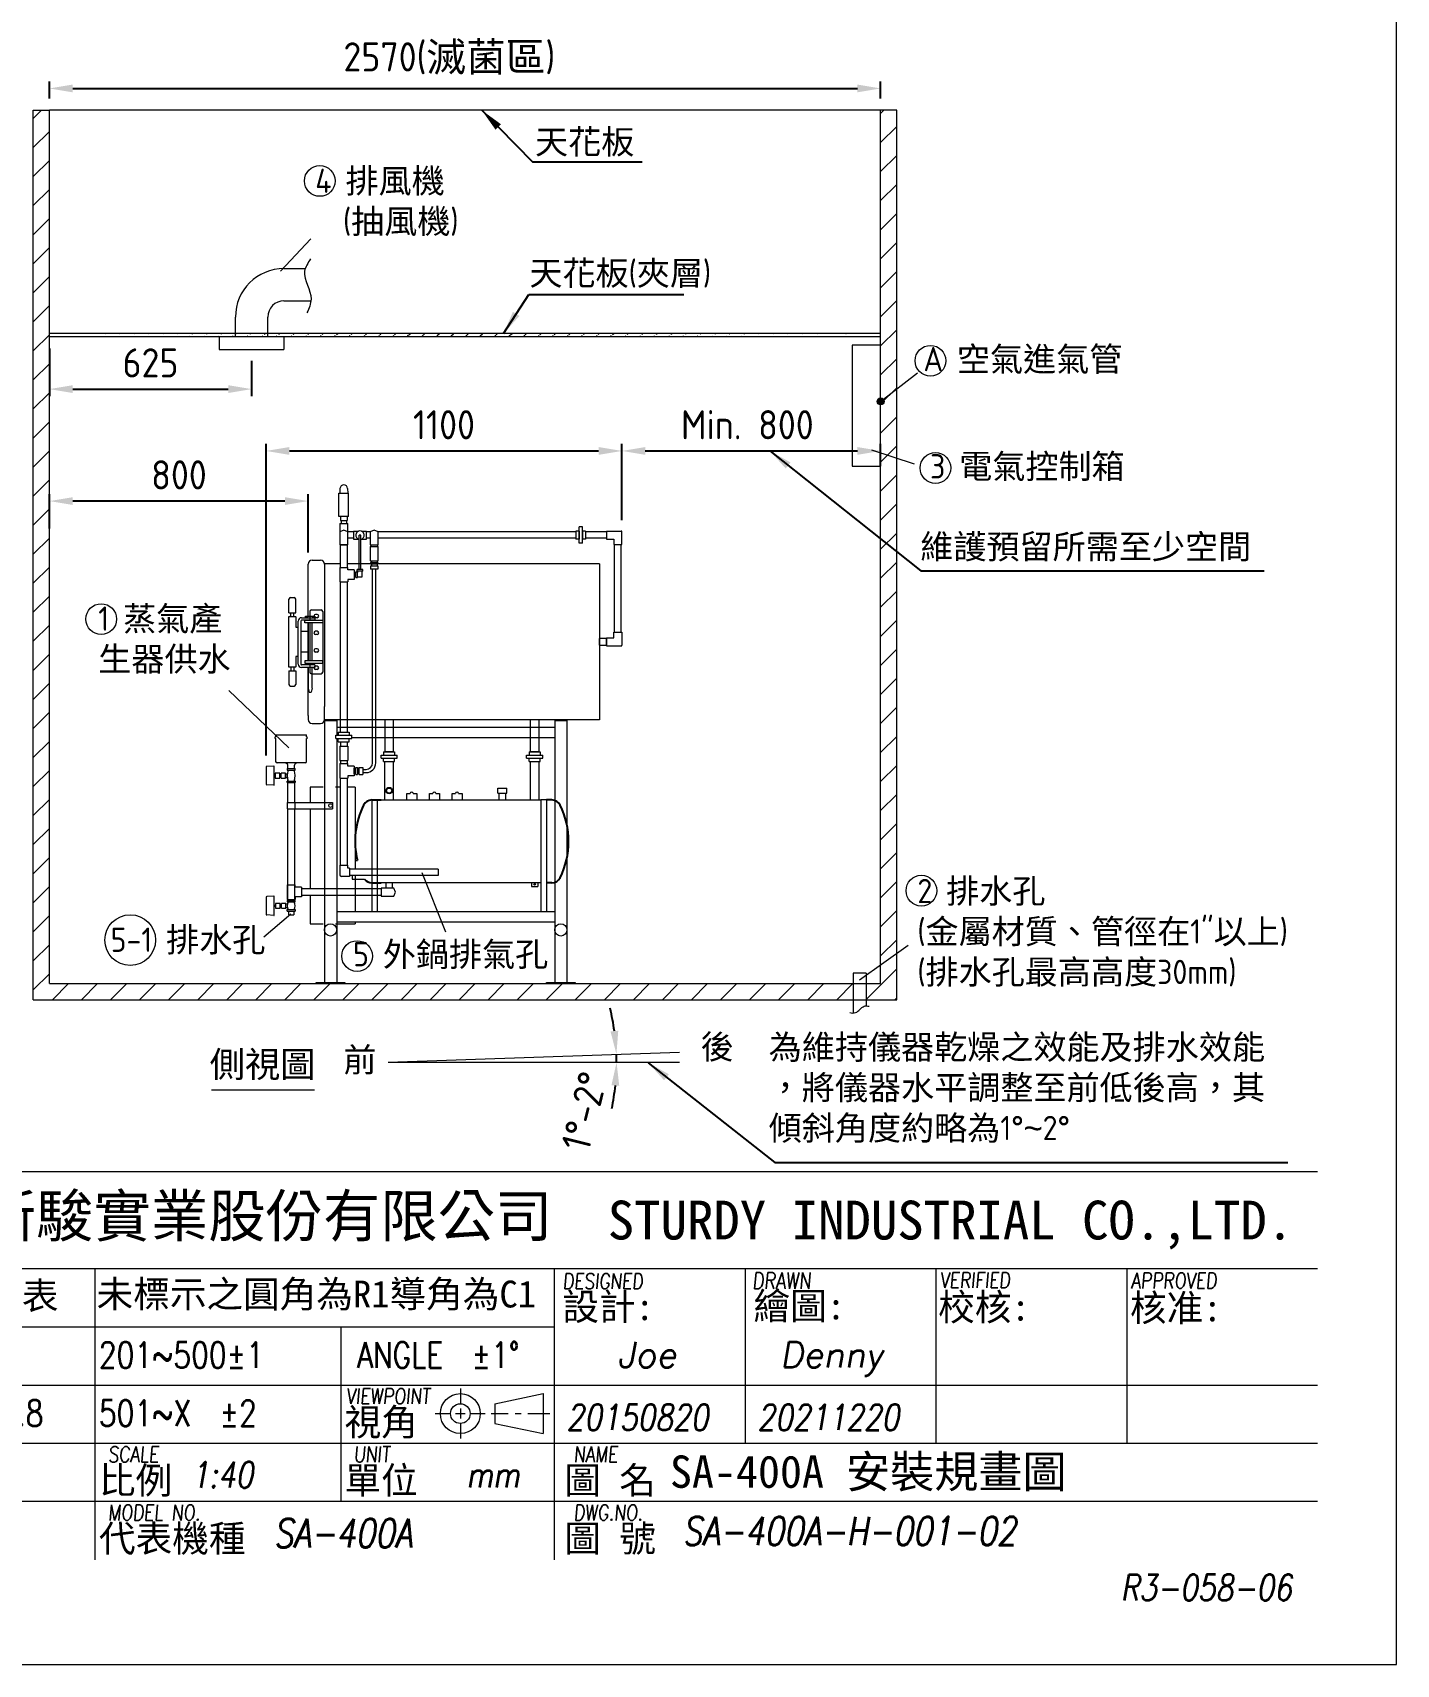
# Model space of a CAD drawing. Header units: millimetres. Extents: x 0 to 42741, y 0 to 19455.
# Drawn here: x 7504 to 11720, y 0 to 5045 of the extents above; entities that cross this region are included whole.
import ezdxf

# ---------------------------------------------------------------- set-up
doc = ezdxf.new("R2010")
doc.units = ezdxf.units.MM
doc.linetypes.add('HIDDEN', pattern=[9.525, 6.35, -3.175])
doc.layers.get('0').update_dxf_attribs({"lineweight": 15})
for name, color, linetype, lineweight in [('D', 3, 'Continuous', 13), ('F', 7, 'Continuous', 15), ('H', 2, 'HIDDEN', 15), ('S', 4, 'Continuous', 15), ('T', 4, 'Continuous', 15)]:
    doc.layers.add(name, color=color, linetype=linetype, lineweight=lineweight)
doc.styles.get("Standard").update_dxf_attribs({"font": 'KAIU.TTF'})
doc.styles.add('STU25', font='isocp2.shx')
doc.styles.add('Text', font='romans.shx', dxfattribs={"width": 0.8, "oblique": 10})
doc.dimstyles.new('STU25', dxfattribs={"dimscale": 36, "dimtxt": 2.5, "dimasz": 2, "dimexe": 0.6, "dimexo": 1, "dimgap": 1, "dimtad": 1, "dimdsep": 46, "dimtxsty": 'STU25', "dimcen": 2, "dimazin": 2, "dimtfac": 1, "dimtmove": 0, "dimatfit": 3, "dimfxl": 0, "dimtolj": 1, "dimtzin": 0, "dimarcsym": 0})
doc.dimstyles.new('STU25$7', dxfattribs={"dimscale": 36, "dimtxt": 2.5, "dimasz": 2, "dimexe": 1.25, "dimexo": 0.625, "dimgap": 1, "dimtad": 1, "dimdec": 4, "dimdsep": 46, "dimtxsty": 'STU25', "dimcen": 2.5, "dimazin": 2, "dimtfac": 1, "dimtdec": 4, "dimtmove": 0, "dimatfit": 3, "dimfxl": 0, "dimtolj": 1, "dimtzin": 0, "dimarcsym": 0})

# ---------------------------------------------------------------- blocks, each defined once
blk = doc.blocks.new('新駿LOGO')
at = {"attachment_point": 1, "style": 'STU25'}
for s, insert, char_height in [('{\\f標楷體|b0|i0|c136|p65;新駿實業股份有限公司}', (-504.12, -439.33), 3.25), ('{\\f標楷體|b0|i0|c136|p65;STURDY\\H0.9667x; \\H1.034x;INDUSTRIAL CO.,LTD.}', (-455.51, -439.78), 3)]:
    blk.add_mtext(s, dxfattribs=dict(at, insert=insert, char_height=char_height))
blk = doc.blocks.new('*D11')
at = {"layer": 'D', "color": 0, "lineweight": -2}
for p, q in [((9325.7, 3646.1), (9325.7, 3773)), ((9397.7, 3751.4), (10053.7, 3751.4)), ((10125.7, 3704.1), (10125.7, 3773))]:
    blk.add_line(p, q, dxfattribs=at)
at = {"layer": 'D', "color": 0}
for points in [[(9397.7, 3763.4), (9397.7, 3739.4), (9325.7, 3751.4)], [(10053.7, 3763.4), (10053.7, 3739.4), (10125.7, 3751.4)]]:
    blk.add_solid(points, dxfattribs=at)
at = {"layer": 'Defpoints', "color": 0}
for p in [(10125.7, 3751.4), (10125.7, 3668.1), (9325.7, 3610.1)]:
    blk.add_point(p, dxfattribs=at)
at = {"layer": 'D', "color": 0, "insert": (9713.6, 3832.4), "char_height": 90, "attachment_point": 5, "style": 'STU25'}
blk.add_mtext('\\A1;{\\Fisocp2.shx;Min. 800}', dxfattribs=at)
blk = doc.blocks.new('*D12')
at = {"layer": 'D', "color": 0, "linetype": 'Continuous', "lineweight": -2}
for start, end in [(7.8438, 13.6876), (0, 2), (348.3124, 354.1562)]:
    blk.add_arc((8603, 1861.5), 706.2, start, end, dxfattribs=at)
at = {"layer": 'D', "color": 0, "linetype": 'Continuous'}
for points in [[(9314.5, 1958.9), (9290.6, 1956.8), (9308.8, 1886.1)], [(9293.5, 1790.2), (9317.5, 1788.9), (9309.2, 1861.5)]]:
    blk.add_solid(points, dxfattribs=at)
at = {"layer": 'Defpoints', "color": 0, "linetype": 'Continuous'}
for p in [(9309, 1877.9), (9503.4, 1892.9), (8603, 1861.5), (8603, 1861.5), (9504, 1861.5)]:
    blk.add_point(p, dxfattribs=at)
at = {"layer": 'D', "color": 0, "linetype": 'Continuous', "insert": (9209.7, 1710.5), "char_height": 90, "attachment_point": 5, "rotation": 76.0283, "style": 'STU25'}
blk.add_mtext('\\A1;1%%D-2%%D', dxfattribs=at)
blk = doc.blocks.new('*D13')
at = {"layer": 'D', "color": 0, "lineweight": -2}
for p, q in [((7556, 3511.7), (7556, 3618)), ((8284, 3596.4), (7628, 3596.4)), ((8356, 3437.8), (8356, 3618))]:
    blk.add_line(p, q, dxfattribs=at)
at = {"layer": 'D', "color": 0}
for points in [[(7628, 3608.4), (7628, 3584.4), (7556, 3596.4)], [(8284, 3608.4), (8284, 3584.4), (8356, 3596.4)]]:
    blk.add_solid(points, dxfattribs=at)
at = {"layer": 'Defpoints', "color": 0}
for p in [(7556, 3596.4), (7556, 3475.7), (8356, 3401.8)]:
    blk.add_point(p, dxfattribs=at)
at = {"layer": 'D', "color": 0, "insert": (7956.4, 3677.4), "char_height": 90, "attachment_point": 5, "style": 'STU25'}
blk.add_mtext('\\A1;800', dxfattribs=at)
blk = doc.blocks.new('*D14')
at = {"layer": 'D', "color": 0, "linetype": 'Continuous', "lineweight": -2}
for p, q in [((7556, 4068.6), (7556, 3921)), ((8181, 4029.5), (8181, 3921)), ((7628, 3942.6), (8109, 3942.6))]:
    blk.add_line(p, q, dxfattribs=at)
at = {"layer": 'D', "color": 0, "linetype": 'Continuous'}
for points in [[(7628, 3954.6), (7628, 3930.6), (7556, 3942.6)], [(8109, 3954.6), (8109, 3930.6), (8181, 3942.6)]]:
    blk.add_solid(points, dxfattribs=at)
at = {"layer": 'Defpoints', "color": 0, "linetype": 'Continuous'}
for p in [(7556, 4104.6), (8181, 4065.5), (8181, 3942.6)]:
    blk.add_point(p, dxfattribs=at)
at = {"layer": 'D', "color": 0, "linetype": 'Continuous', "insert": (7868.5, 4023.7), "char_height": 90, "attachment_point": 5, "style": 'STU25'}
blk.add_mtext('\\A1;625', dxfattribs=at)
blk = doc.blocks.new('*D15')
at = {"layer": 'D', "color": 0, "lineweight": -2}
for p, q in [((7556, 4840.6), (7556, 4893.7)), ((10125.7, 4840.6), (10125.7, 4893.7)), ((7628, 4872.1), (10053.7, 4872.1))]:
    blk.add_line(p, q, dxfattribs=at)
at = {"layer": 'D', "color": 0}
for points in [[(7628, 4884.1), (7628, 4860.1), (7556, 4872.1)], [(10053.7, 4884.1), (10053.7, 4860.1), (10125.7, 4872.1)]]:
    blk.add_solid(points, dxfattribs=at)
at = {"layer": 'Defpoints', "color": 0}
for p in [(10125.7, 4872.1), (7556, 4804.6), (10125.7, 4804.6)]:
    blk.add_point(p, dxfattribs=at)
at = {"layer": 'D', "color": 0, "insert": (8792.3, 4964.7), "char_height": 90, "attachment_point": 5, "style": 'STU25'}
blk.add_mtext('\\A1;2570({\\f標楷體|b0|i0|c136|p65;滅菌區})', dxfattribs=at)
blk = doc.blocks.new('*D20')
at = {"layer": 'D', "color": 0, "lineweight": -2}
for p, q in [((8225.7, 2810.1), (8225.7, 3773)), ((8297.7, 3751.4), (9253.7, 3751.4)), ((9325.7, 3537.8), (9325.7, 3773))]:
    blk.add_line(p, q, dxfattribs=at)
at = {"layer": 'D', "color": 0}
for points in [[(8297.7, 3763.4), (8297.7, 3739.4), (8225.7, 3751.4)], [(9253.7, 3763.4), (9253.7, 3739.4), (9325.7, 3751.4)]]:
    blk.add_solid(points, dxfattribs=at)
at = {"layer": 'Defpoints', "color": 0}
for p in [(9325.7, 3751.4), (9325.7, 3501.8), (8225.7, 2774.1)]:
    blk.add_point(p, dxfattribs=at)
at = {"layer": 'D', "color": 0, "insert": (8775.7, 3832.4), "char_height": 90, "attachment_point": 5, "style": 'STU25'}
blk.add_mtext('\\A1;1100', dxfattribs=at)

msp = doc.modelspace()

# ---------------------------------------------------------------- hatches: boundary and pattern name
msp.add_hatch(color=256).paths.add_polyline_path([(10136.419, 3904.604, 1), (10114.897, 3904.604, 1)])
at = {"layer": 'H', "linetype": 'HIDDEN', "ltscale": 5}
h = msp.add_hatch(dxfattribs=at)
h.set_pattern_fill('ANSI31', color=256, scale=20, style=0)
h.set_pattern_definition([(45, (241850.293, 22160.57), (-44.90128, 44.90128), [])])
h.paths.add_polyline_path([(10175.658, 4804.604), (10125.658, 4804.604), (10125.658, 2104.604), (7555.997, 2104.604), (7555.997, 4804.604), (7505.997, 4804.604), (7505.997, 2054.604), (10175.658, 2054.604)])
at = {"layer": 'H'}
h = msp.add_hatch(dxfattribs=at)
h.set_pattern_fill('ANSI31', color=256, scale=10, style=0)
h.set_pattern_definition([(45, (241569.476, 21620.895), (-22.4506403, 22.4506403), [])])
edge = h.paths.add_edge_path()
edge.add_line((10125.658, 4114.604), (7556.747, 4114.604))
edge.add_line((10125.658, 4104.604), (7556.747, 4104.604))

# ---------------------------------------------------------------- linework, layer by layer
at = {"linetype": 'Continuous'}
for p, q in [((8280.997, 4315.352), (8346.917, 4315.352)), ((8280.997, 4215.352), (8364.291, 4215.352)), ((8130.997, 4104.604), (8130.997, 4165.352)), ((8230.997, 4104.604), (8230.997, 4165.352)), ((8080.997, 4104.604), (8080.997, 4065.461)), ((8280.997, 4104.604), (8280.997, 4065.461)), ((8080.997, 4065.461), (8280.997, 4065.461)), ((8454.144, 3635.201), (8453.25, 3621.319)), ((8477.854, 3635.201), (8478.747, 3621.319)), ((8455.999, 3548.236), (8455.999, 3536.878)), ((8455.999, 3536.878), (8475.999, 3536.878)), ((8457.999, 3536.878), (8457.999, 3526.878)), ((8473.999, 3536.878), (8473.999, 3526.878)), ((8473.999, 3536.878), (8473.999, 3526.878)), ((8475.999, 3548.236), (8475.999, 3536.878)), ((8453.499, 3526.878), (8453.499, 3461.319)), ((8465.999, 3506.319), (8453.499, 3501.319)), ((8453.499, 3501.319), (8453.499, 3461.319)), ((8478.499, 3501.319), (8465.999, 3506.319)), ((8478.499, 3461.319), (8478.499, 3526.878)), ((8495.999, 3501.319), (8478.499, 3501.319)), ((8490.999, 3501.319), (8478.499, 3501.319)), ((8478.499, 3461.319), (8478.499, 3501.319)), ((8495.999, 3481.319), (8478.499, 3481.319)), ((8495.999, 3503.819), (8511.781, 3503.819)), ((8495.999, 3503.819), (8495.999, 3478.819)), ((8513.499, 3384.56), (8513.499, 3491.319)), ((8518.499, 3491.319), (8513.499, 3491.319)), ((8518.499, 3384.56), (8518.499, 3491.319)), ((8520.217, 3503.819), (8535.999, 3503.819)), ((8535.999, 3478.819), (8535.999, 3503.819)), ((8547.408, 3501.319), (8535.999, 3501.319)), ((8547.408, 3481.319), (8535.999, 3481.319)), ((8559.908, 3506.319), (8547.408, 3501.319)), ((8547.408, 3501.319), (8547.408, 3461.319)), ((8547.408, 3501.319), (8547.408, 3476.319)), ((8572.408, 3501.319), (8559.908, 3506.319)), ((8572.408, 3461.319), (8572.408, 3501.319)), ((9183.446, 3501.319), (8572.408, 3501.319)), ((9183.446, 3481.319), (8572.408, 3481.319)), ((9193.446, 3503.819), (9183.446, 3503.819)), ((9183.446, 3503.819), (9183.446, 3478.819)), ((9203.446, 3516.319), (9193.446, 3516.319)), ((9193.446, 3466.319), (9193.446, 3516.319)), ((9193.446, 3503.819), (9193.446, 3478.819)), ((9203.446, 3466.319), (9203.446, 3516.319)), ((9213.446, 3503.819), (9203.446, 3503.819)), ((9203.446, 3503.819), (9203.446, 3478.819)), ((9213.446, 3503.819), (9213.446, 3478.819)), ((9277.961, 3501.319), (9213.446, 3501.319)), ((9277.961, 3481.319), (9213.446, 3481.319)), ((9277.961, 3503.819), (9323.658, 3503.819)), ((9277.961, 3503.819), (9277.961, 3478.819)), ((9325.658, 3461.704), (9325.658, 3501.819)), ((8453.499, 3461.319), (8478.499, 3461.319)), ((8495.999, 3478.819), (8511.781, 3478.819)), ((8520.217, 3478.819), (8535.999, 3478.819)), ((8547.408, 3461.319), (8572.408, 3461.319)), ((8547.408, 3456.319), (8547.408, 3411.319)), ((8547.408, 3456.319), (8572.408, 3456.319)), ((8549.908, 3461.319), (8549.908, 3456.319)), ((8569.908, 3461.319), (8569.908, 3456.319)), ((8572.408, 3411.319), (8572.408, 3456.319)), ((9193.446, 3478.819), (9183.446, 3478.819)), ((9203.446, 3466.319), (9193.446, 3466.319)), ((9213.446, 3478.819), (9203.446, 3478.819)), ((9277.961, 3478.819), (9300.658, 3478.819)), ((9300.658, 3478.819), (9300.658, 3461.704)), ((9300.658, 3461.704), (9325.658, 3461.704)), ((9303.158, 3190.933), (9303.158, 3461.722)), ((9323.158, 3190.933), (9323.158, 3461.722)), ((9323.158, 3461.704), (9325.658, 3461.704)), ((8453.499, 3391.319), (8453.499, 3346.319)), ((8453.499, 3391.319), (8478.499, 3391.319)), ((8478.499, 3383.819), (8478.499, 3391.319)), ((8498.499, 3383.819), (8478.499, 3383.819)), ((8498.499, 3383.819), (8498.499, 3353.819)), ((8506.999, 3379.56), (8506.999, 3384.56)), ((8524.999, 3384.56), (8506.999, 3384.56)), ((8524.999, 3379.56), (8524.999, 3384.56)), ((8547.408, 3411.319), (8572.408, 3411.319)), ((8548.845, 3406.319), (8548.845, 3401.319)), ((8548.845, 3406.319), (8570.816, 3406.319)), ((8570.816, 3401.319), (8548.845, 3401.319)), ((8548.845, 3396.319), (8548.845, 3385.441)), ((8548.845, 3396.319), (8570.816, 3396.319)), ((8570.816, 3385.441), (8548.845, 3385.441)), ((8551.523, 3411.319), (8551.523, 3406.319)), ((8551.523, 3406.319), (8568.742, 3406.319)), ((8551.523, 3401.319), (8551.523, 3396.319)), ((8551.523, 3396.319), (8568.742, 3396.319)), ((8554.792, 2786.936), (8554.792, 3385.441)), ((8564.792, 2786.936), (8564.792, 3385.441)), ((8568.742, 3411.319), (8568.742, 3406.319)), ((8568.742, 3401.319), (8568.742, 3396.319)), ((8570.816, 3406.319), (8570.816, 3401.319)), ((8570.816, 3396.319), (8570.816, 3385.441)), ((8453.499, 3346.319), (8478.499, 3346.319)), ((8498.499, 3353.819), (8478.499, 3353.819)), ((8478.499, 3353.819), (8478.499, 3346.319)), ((8498.499, 3375.819), (8498.499, 3361.819)), ((8498.499, 3375.819), (8503.499, 3375.819)), ((8498.499, 3361.819), (8503.499, 3361.819)), ((8503.499, 3359.819), (8503.499, 3377.819)), ((8503.499, 3377.819), (8508.499, 3377.819)), ((8503.499, 3359.819), (8508.499, 3359.819)), ((8524.999, 3379.56), (8506.999, 3379.56)), ((8508.499, 3359.819), (8508.499, 3377.819)), ((8508.499, 3375.819), (8508.999, 3375.819)), ((8508.499, 3361.819), (8520.999, 3361.819)), ((8508.999, 3375.819), (8508.999, 3379.56)), ((8522.999, 3363.819), (8522.999, 3379.56)), ((8296.184, 3250.834), (8296.184, 3293.041)), ((8301.184, 3298.041), (8312.184, 3298.041)), ((8317.184, 3250.834), (8317.184, 3293.041)), ((8296.684, 3240.069), (8295.184, 3238.569)), ((8295.184, 3238.569), (8295.184, 3084.069)), ((8296.184, 3250.834), (8317.184, 3250.834)), ((8296.684, 3240.069), (8316.684, 3240.069)), ((8301.934, 3240.069), (8301.934, 3250.834)), ((8311.434, 3240.069), (8311.434, 3250.834)), ((8316.684, 3240.069), (8318.184, 3238.569)), ((8318.184, 3238.569), (8318.184, 3206.319)), ((8335.497, 3235.819), (8375.997, 3235.819)), ((8375.997, 3235.819), (8375.997, 3227.819)), ((8318.184, 3206.319), (8324.997, 3206.319)), ((8324.997, 3092.319), (8324.997, 3225.319)), ((8332.997, 3225.319), (8332.997, 3225.319)), ((8332.997, 3225.319), (8332.997, 3092.319)), ((8332.997, 3193.819), (8355.647, 3193.819)), ((8375.997, 3227.819), (8335.497, 3227.819)), ((9300.658, 3190.933), (9325.658, 3190.933)), ((9300.658, 3173.819), (9300.658, 3190.933)), ((9323.158, 3190.933), (9325.658, 3190.933)), ((9325.658, 3190.933), (9325.658, 3150.819)), ((8355.647, 3128.819), (8332.997, 3128.819)), ((9277.961, 3173.819), (9277.961, 3148.819)), ((9277.961, 3173.819), (9300.658, 3173.819)), ((9277.961, 3148.819), (9323.658, 3148.819)), ((8296.684, 3082.569), (8295.184, 3084.069)), ((8316.684, 3082.569), (8296.684, 3082.569)), ((8301.934, 3082.569), (8301.934, 3071.803)), ((8311.434, 3082.569), (8311.434, 3071.803)), ((8316.684, 3082.569), (8318.184, 3084.069)), ((8318.184, 3116.319), (8318.184, 3084.069)), ((8324.997, 3116.319), (8318.184, 3116.319)), ((8375.997, 3089.819), (8335.497, 3089.819)), ((8375.997, 3081.819), (8335.497, 3081.819)), ((8375.997, 3089.819), (8375.997, 3081.819)), ((8296.184, 3071.803), (8317.184, 3071.803)), ((8296.184, 3071.803), (8296.184, 3029.596)), ((8317.184, 3071.803), (8317.184, 3029.596)), ((8301.184, 3024.596), (8312.184, 3024.596)), ((8580.997, 2801.319), (8580.997, 2811.319)), ((8588.997, 2821.319), (8588.997, 2811.319)), ((8588.997, 2791.319), (8588.997, 2801.319)), ((8622.997, 2821.319), (8622.997, 2811.319)), ((8622.997, 2791.319), (8622.997, 2801.319)), ((8630.997, 2801.319), (8630.997, 2811.319)), ((9030.997, 2801.319), (9030.997, 2811.319)), ((9038.997, 2821.319), (9038.997, 2811.319)), ((9038.997, 2791.319), (9038.997, 2801.319)), ((9072.997, 2821.319), (9072.997, 2811.319)), ((9072.997, 2791.319), (9072.997, 2801.319)), ((9080.997, 2801.319), (9080.997, 2811.319)), ((8941.865, 2692.903), (8970.129, 2692.903)), ((8580.997, 2672.319), (9075.298, 2672.319)), ((9075.298, 2416.319), (8580.997, 2416.319)), ((10040.658, 2136.979), (10040.658, 2013.722)), ((10080.658, 2136.979), (10040.658, 2136.979)), ((10080.658, 2136.979), (10080.658, 2035.555)), ((8380.497, 2107.604), (8469.497, 2107.604)), ((8380.497, 2104.604), (8380.497, 2107.604)), ((8469.497, 2104.604), (8380.497, 2104.604)), ((8469.497, 2107.604), (8469.497, 2104.604)), ((9092.497, 2107.604), (9181.497, 2107.604)), ((9092.497, 2104.604), (9092.497, 2107.604)), ((9181.497, 2104.604), (9092.497, 2104.604)), ((9181.497, 2107.604), (9181.497, 2104.604)), ((8602.965, 1861.451), (9503.416, 1892.896)), ((8602.965, 1861.451), (9503.965, 1861.451))]:
    msp.add_line(p, q, dxfattribs=at)
for p, q in [((8450.999, 3548.236), (8450.999, 3621.319)), ((8450.999, 3621.319), (8480.999, 3621.319)), ((8480.999, 3548.236), (8480.999, 3621.319)), ((8480.999, 3548.236), (8450.999, 3548.236)), ((8453.499, 3526.878), (8478.499, 3526.878)), ((8475.999, 3461.319), (8455.999, 3461.319)), ((8455.999, 3391.319), (8455.999, 3461.319)), ((8455.999, 3461.319), (8475.999, 3461.319)), ((8475.999, 3461.319), (8475.999, 3391.319)), ((8355.997, 3388.819), (8355.997, 3401.819)), ((8355.997, 3240.819), (8355.997, 3388.819)), ((8367.997, 3413.819), (8393.997, 3413.819)), ((8405.997, 3401.919), (8405.997, 2961.319)), ((8455.999, 3401.919), (8405.997, 3401.919)), ((8548.845, 3401.919), (8475.999, 3401.919)), ((9255.997, 3401.919), (8570.816, 3401.919)), ((9255.997, 3401.919), (9255.997, 2920.31)), ((8455.999, 2882.238), (8455.999, 3346.319)), ((8475.999, 3346.319), (8475.999, 2882.238)), ((8347.997, 3240.319), (8348.497, 3240.819)), ((8347.997, 3236.319), (8347.997, 3240.319)), ((8348.497, 3235.819), (8347.997, 3236.319)), ((8348.497, 3240.819), (8375.497, 3240.819)), ((8355.647, 3235.819), (8348.497, 3235.819)), ((8360.997, 3254.929), (8360.997, 3227.819)), ((8365.997, 3259.929), (8395.997, 3259.929)), ((8375.497, 3235.819), (8368.347, 3235.819)), ((8375.497, 3240.819), (8375.997, 3240.319)), ((8375.997, 3236.319), (8375.497, 3235.819)), ((8375.997, 3240.319), (8375.997, 3236.319)), ((8383.497, 3245.896), (8378.497, 3245.896)), ((8383.497, 3235.896), (8378.497, 3235.896)), ((8400.997, 3254.929), (8400.997, 3067.708)), ((8345.997, 3219.819), (8345.997, 3227.819)), ((8345.997, 3227.819), (8400.997, 3227.819)), ((8400.997, 3219.819), (8345.997, 3219.819)), ((8355.647, 3219.819), (8355.647, 3102.819)), ((8355.647, 3193.819), (8355.647, 3128.819)), ((8355.997, 3102.819), (8355.997, 3219.819)), ((8360.997, 3221.819), (8360.997, 3102.819)), ((8368.347, 3102.819), (8368.347, 3219.819)), ((8383.497, 3193.741), (8378.497, 3193.741)), ((8383.497, 3183.741), (8378.497, 3183.741)), ((8400.997, 3227.819), (8400.997, 3221.819)), ((8383.497, 3139.741), (8378.497, 3139.741)), ((8383.497, 3129.741), (8378.497, 3129.741)), ((9277.961, 3171.319), (9255.997, 3171.319)), ((9255.997, 3151.319), (9255.997, 3171.319)), ((9255.997, 3151.319), (9277.961, 3151.319)), ((9277.961, 3151.319), (9277.961, 3171.319)), ((8400.997, 3102.819), (8345.997, 3102.819)), ((8345.997, 3102.819), (8345.997, 3094.819)), ((8345.997, 3094.819), (8400.997, 3094.819)), ((8355.647, 3094.819), (8355.647, 3089.819)), ((8355.647, 3081.819), (8355.647, 3017.819)), ((8355.997, 3089.819), (8355.997, 3094.819)), ((8355.997, 2933.819), (8355.997, 3081.819)), ((8360.997, 3094.819), (8360.997, 3067.708)), ((8368.347, 3089.819), (8368.347, 3094.819)), ((8368.347, 3017.819), (8368.347, 3081.819)), ((8383.497, 3085.896), (8378.497, 3085.896)), ((8400.997, 3094.819), (8400.997, 3100.819)), ((8365.997, 3062.708), (8395.997, 3062.708)), ((8383.497, 3075.896), (8378.497, 3075.896)), ((8355.647, 3017.819), (8358.497, 3005.819)), ((8358.497, 3005.819), (8365.497, 3005.819)), ((8368.347, 3017.819), (8365.497, 3005.819)), ((8355.997, 2933.819), (8355.997, 2920.819)), ((8405.997, 2920.819), (8405.997, 2961.319)), ((8367.997, 2908.819), (8393.997, 2908.819)), ((9255.997, 2920.31), (8405.997, 2920.273)), ((8405.997, 2920.273), (8405.997, 2107.604)), ((8405.997, 2917.719), (8443.997, 2917.719)), ((8443.997, 2920.275), (8443.997, 2872.238)), ((8443.997, 2897.604), (9117.997, 2897.604)), ((8448.999, 2882.238), (8448.999, 2872.238)), ((8448.999, 2882.238), (8482.999, 2882.238)), ((8482.999, 2882.238), (8482.999, 2872.238)), ((8592.397, 2920.281), (8592.397, 2821.319)), ((8619.597, 2821.319), (8619.597, 2920.283)), ((9042.397, 2920.607), (9042.397, 2821.319)), ((9069.597, 2821.319), (9069.597, 2920.621)), ((9117.997, 2920.304), (9117.997, 2107.604)), ((9117.997, 2917.719), (9155.997, 2917.719)), ((9155.997, 2920.306), (9155.997, 2107.604)), ((8255.128, 2873.777), (8351.128, 2873.777)), ((8255.128, 2873.777), (8255.128, 2867.561)), ((8255.128, 2861.993), (8255.128, 2791.777)), ((8351.128, 2867.561), (8351.128, 2873.777)), ((8351.128, 2791.777), (8351.128, 2861.993)), ((8440.999, 2862.238), (8440.999, 2872.238)), ((8440.999, 2872.238), (8490.999, 2872.238)), ((8440.999, 2862.238), (8490.999, 2862.238)), ((8443.997, 2862.238), (8443.997, 2107.604)), ((8448.999, 2852.238), (8448.999, 2862.238)), ((8448.999, 2852.238), (8482.999, 2852.238)), ((8453.499, 2852.238), (8478.499, 2852.238)), ((8453.499, 2838.894), (8453.499, 2793.894)), ((8453.499, 2838.894), (8478.499, 2838.894)), ((8455.999, 2852.238), (8455.999, 2838.894)), ((8475.999, 2852.238), (8475.999, 2838.894)), ((8478.499, 2838.894), (8478.499, 2793.894)), ((8482.999, 2852.238), (8482.999, 2862.238)), ((8490.999, 2862.238), (8490.999, 2872.238)), ((8490.999, 2865.604), (9117.997, 2865.604)), ((8250.132, 2777.323), (8227.554, 2776.14)), ((8250.658, 2718.426), (8250.658, 2776.824)), ((8346.128, 2786.777), (8260.128, 2786.777)), ((8303.128, 2786.777), (8292.978, 2786.777)), ((8292.978, 2770.697), (8292.978, 2780.296)), ((8313.278, 2786.777), (8303.128, 2786.777)), ((8313.278, 2770.697), (8313.278, 2780.296)), ((8453.499, 2793.894), (8478.499, 2793.894)), ((8453.499, 2784.738), (8478.499, 2784.738)), ((8453.499, 2784.738), (8453.499, 2739.738)), ((8455.999, 2793.894), (8455.999, 2784.738)), ((8475.999, 2793.894), (8475.999, 2784.738)), ((8478.499, 2777.238), (8478.499, 2784.738)), ((8498.499, 2777.238), (8478.499, 2777.238)), ((8498.499, 2777.238), (8498.499, 2747.238)), ((8580.997, 2811.319), (8630.997, 2811.319)), ((8580.997, 2801.319), (8630.997, 2801.319)), ((8588.997, 2821.319), (8622.997, 2821.319)), ((8588.997, 2791.319), (8622.997, 2791.319)), ((8592.397, 2821.319), (8619.597, 2821.319)), ((8618.997, 2821.319), (8592.997, 2821.319)), ((8592.997, 2673.319), (8592.997, 2791.319)), ((8618.997, 2791.319), (8618.997, 2673.319)), ((9030.997, 2811.319), (9080.997, 2811.319)), ((9030.997, 2801.319), (9080.997, 2801.319)), ((9038.997, 2821.319), (9072.997, 2821.319)), ((9038.997, 2791.319), (9072.997, 2791.319)), ((9042.397, 2821.319), (9069.597, 2821.319)), ((9068.997, 2821.319), (9042.997, 2821.319)), ((9068.997, 2821.319), (9042.997, 2821.319)), ((9042.997, 2673.319), (9042.997, 2791.319)), ((9068.997, 2791.319), (9068.997, 2673.319)), ((8225.658, 2774.142), (8225.658, 2721.107)), ((8250.658, 2749.125), (8253.917, 2749.125)), ((8250.658, 2746.125), (8253.917, 2746.125)), ((8268.335, 2755.125), (8253.917, 2755.125)), ((8253.917, 2755.125), (8253.917, 2740.125)), ((8253.917, 2740.125), (8268.335, 2740.125)), ((8268.335, 2740.125), (8268.335, 2755.125)), ((8268.335, 2753.125), (8272.683, 2753.125)), ((8268.335, 2742.125), (8272.683, 2742.125)), ((8285.915, 2755.125), (8272.683, 2755.125)), ((8272.683, 2740.125), (8272.683, 2755.125)), ((8272.683, 2740.125), (8285.915, 2740.125)), ((8285.915, 2740.125), (8285.915, 2755.125)), ((8285.915, 2753.125), (8290.721, 2753.125)), ((8285.915, 2742.125), (8290.721, 2742.125)), ((8290.628, 2769.293), (8315.628, 2769.293)), ((8290.628, 2769.293), (8290.628, 2764.293)), ((8290.628, 2764.293), (8315.628, 2764.293)), ((8290.628, 2730.956), (8315.628, 2730.956)), ((8290.628, 2725.956), (8290.628, 2730.956)), ((8290.628, 2725.956), (8315.628, 2725.956)), ((8290.721, 2742.125), (8290.721, 2753.125)), ((8292.978, 2770.697), (8292.978, 2769.293)), ((8292.978, 2769.293), (8313.278, 2769.293)), ((8293.128, 2664.938), (8293.128, 2735.556)), ((8313.128, 2735.556), (8313.128, 2664.938)), ((8313.278, 2769.293), (8313.278, 2770.697)), ((8315.628, 2764.293), (8315.628, 2769.293)), ((8315.628, 2730.956), (8315.628, 2725.956)), ((8453.499, 2739.738), (8478.499, 2739.738)), ((8455.999, 2471.164), (8455.999, 2739.738)), ((8475.999, 2739.738), (8475.999, 2471.164)), ((8498.499, 2747.238), (8478.499, 2747.238)), ((8478.499, 2747.238), (8478.499, 2739.738)), ((8498.499, 2770.847), (8503.499, 2770.847)), ((8498.499, 2753.629), (8498.499, 2770.847)), ((8498.499, 2769.238), (8498.499, 2755.238)), ((8498.499, 2753.629), (8503.499, 2753.629)), ((8503.499, 2772.922), (8508.499, 2772.922)), ((8503.499, 2750.95), (8503.499, 2772.922)), ((8503.499, 2753.629), (8503.499, 2770.847)), ((8503.499, 2750.95), (8508.499, 2750.95)), ((8508.499, 2772.922), (8508.499, 2750.95)), ((8508.499, 2770.847), (8513.499, 2770.847)), ((8508.499, 2753.629), (8513.499, 2753.629)), ((8513.499, 2772.922), (8524.377, 2772.922)), ((8513.499, 2750.95), (8513.499, 2772.922)), ((8513.499, 2753.629), (8513.499, 2770.847)), ((8513.499, 2750.95), (8524.377, 2750.95)), ((8524.377, 2772.922), (8524.377, 2750.95)), ((8524.377, 2766.936), (8534.792, 2766.936)), ((8524.377, 2756.936), (8534.792, 2756.936)), ((8250.132, 2717.926), (8227.554, 2719.11)), ((8361.514, 2712.1), (8361.514, 2664.938)), ((8401.855, 2712.1), (8361.514, 2712.1)), ((8455.999, 2712.1), (8439.855, 2712.1)), ((8501.514, 2712.1), (8475.999, 2712.1)), ((8501.514, 2712.1), (8501.514, 2458.664)), ((8552.306, 2674.319), (8569.306, 2674.319)), ((8552.306, 2674.319), (8552.306, 2328.204)), ((8569.306, 2674.319), (8569.306, 2328.204)), ((8660.497, 2673.319), (8660.497, 2692.319)), ((8660.497, 2692.319), (8671.329, 2692.319)), ((8680.666, 2692.319), (8691.497, 2692.319)), ((8691.497, 2692.319), (8691.497, 2673.319)), ((8730.497, 2673.319), (8730.497, 2692.319)), ((8730.497, 2692.319), (8741.329, 2692.319)), ((8750.666, 2692.319), (8761.497, 2692.319)), ((8761.497, 2692.319), (8761.497, 2673.319)), ((8800.497, 2673.319), (8800.497, 2692.319)), ((8800.497, 2692.319), (8811.329, 2692.319)), ((8820.666, 2692.319), (8831.497, 2692.319)), ((8831.497, 2692.319), (8831.497, 2673.319)), ((8941.865, 2692.903), (8941.865, 2708.819)), ((8941.865, 2708.819), (8970.129, 2708.819)), ((8945.997, 2692.903), (8965.997, 2692.903)), ((8945.997, 2672.319), (8945.997, 2692.903)), ((8965.997, 2692.903), (8965.997, 2672.319)), ((8970.129, 2692.903), (8970.129, 2708.819)), ((9075.298, 2674.319), (9075.298, 2328.204)), ((9075.298, 2674.319), (9092.298, 2674.319)), ((9092.298, 2674.319), (9092.298, 2328.204)), ((8291.128, 2664.938), (8291.128, 2644.938)), ((8293.128, 2664.938), (8291.128, 2664.938)), ((8291.128, 2664.938), (8430.957, 2664.938)), ((8291.128, 2644.938), (8430.957, 2644.938)), ((8293.128, 2366.106), (8293.128, 2644.938)), ((8313.128, 2644.938), (8313.128, 2366.106)), ((8314.596, 2664.938), (8314.596, 2644.938)), ((8361.514, 2644.938), (8361.514, 2397.489)), ((8430.957, 2664.938), (8430.957, 2644.938)), ((8501.514, 2485.085), (8508.029, 2485.085)), ((8453.499, 2471.164), (8453.499, 2441.164)), ((8453.499, 2471.164), (8478.499, 2471.164)), ((8483.499, 2436.164), (8458.499, 2436.164)), ((8478.499, 2461.164), (8478.499, 2471.164)), ((8483.499, 2461.164), (8478.499, 2461.164)), ((8483.499, 2461.164), (8483.499, 2436.164)), ((8757.88, 2458.664), (8483.499, 2458.664)), ((8757.88, 2438.664), (8483.499, 2438.664)), ((8492.273, 2438.664), (8492.273, 2427.319)), ((8492.273, 2427.319), (8530.192, 2427.319)), ((8501.514, 2439.68), (8501.514, 2327.604)), ((8757.88, 2458.664), (8757.88, 2438.664)), ((8225.658, 2371.794), (8225.658, 2318.758)), ((8250.132, 2374.974), (8227.554, 2373.791)), ((8250.658, 2316.077), (8250.658, 2374.475)), ((8290.628, 2409.989), (8290.628, 2364.989)), ((8290.628, 2409.989), (8315.628, 2409.989)), ((8315.628, 2402.489), (8315.628, 2409.989)), ((8335.628, 2402.489), (8315.628, 2402.489)), ((8315.628, 2372.489), (8315.628, 2364.989)), ((8335.628, 2372.489), (8315.628, 2372.489)), ((8335.628, 2402.489), (8335.628, 2372.489)), ((8581.097, 2397.489), (8335.628, 2397.489)), ((8581.097, 2377.489), (8335.628, 2377.489)), ((8361.514, 2377.489), (8361.514, 2289.6)), ((8581.097, 2399.989), (8581.097, 2374.989)), ((8621.097, 2399.989), (8581.097, 2399.989)), ((8581.097, 2374.989), (8621.097, 2374.989)), ((8595.997, 2416.319), (8595.997, 2399.989)), ((8615.997, 2416.319), (8615.997, 2399.989)), ((8626.097, 2387.489), (8621.097, 2399.989)), ((8621.097, 2374.989), (8626.097, 2387.489)), ((9045.997, 2417.319), (9045.997, 2405.319)), ((9045.997, 2405.319), (9065.997, 2405.319)), ((9065.997, 2417.319), (9065.997, 2405.319)), ((8250.658, 2346.776), (8254.651, 2346.776)), ((8250.658, 2343.776), (8254.651, 2343.776)), ((8269.069, 2352.776), (8254.651, 2352.776)), ((8254.651, 2352.776), (8254.651, 2337.776)), ((8254.651, 2337.776), (8269.069, 2337.776)), ((8269.069, 2337.776), (8269.069, 2352.776)), ((8269.069, 2350.776), (8273.417, 2350.776)), ((8269.069, 2339.776), (8273.417, 2339.776)), ((8273.417, 2337.776), (8273.417, 2352.776)), ((8286.65, 2352.776), (8273.417, 2352.776)), ((8273.417, 2337.776), (8286.65, 2337.776)), ((8286.65, 2337.776), (8286.65, 2352.776)), ((8286.65, 2350.776), (8291.456, 2350.776)), ((8286.65, 2339.776), (8291.456, 2339.776)), ((8290.628, 2364.989), (8315.628, 2364.989)), ((8290.628, 2361.989), (8290.628, 2356.989)), ((8290.628, 2361.989), (8315.628, 2361.989)), ((8290.628, 2356.989), (8315.628, 2356.989)), ((8290.628, 2333.562), (8315.628, 2333.562)), ((8290.628, 2328.562), (8290.628, 2333.562)), ((8290.628, 2328.562), (8315.628, 2328.562)), ((8293.128, 2364.989), (8293.128, 2361.989)), ((8295.128, 2328.562), (8295.128, 2317.422)), ((8311.128, 2328.562), (8311.128, 2317.422)), ((8313.128, 2364.989), (8313.128, 2361.989)), ((8315.628, 2356.989), (8315.628, 2361.989)), ((8315.628, 2333.562), (8315.628, 2328.562)), ((8443.997, 2327.604), (9117.997, 2327.604)), ((8250.132, 2315.578), (8227.554, 2316.761)), ((8295.128, 2317.422), (8311.128, 2317.422)), ((8361.514, 2289.6), (8401.855, 2289.6)), ((8439.855, 2289.6), (8501.514, 2289.6)), ((8443.997, 2295.604), (9117.997, 2295.604)), ((8501.514, 2295.6), (8501.514, 2289.6))]:
    msp.add_line(p, q)
at = {"lineweight": -3}
for p, q in [((8552.441, 2672.319), (8580.997, 2672.319)), ((9109.554, 2672.319), (9092.298, 2672.319)), ((8552.441, 2416.319), (8580.997, 2416.319)), ((9109.554, 2416.319), (9092.298, 2416.319))]:
    msp.add_line(p, q, dxfattribs=at)
at = {"linetype": 'Continuous'}
msp.add_lwpolyline([(10125.658, 4078.474), (10038.072, 4078.474), (10038.072, 3704.604), (10125.658, 3704.604)], dxfattribs=at)
for centre, radius in [((10125.658, 3904.604), 10.761), ((8605.997, 2701.319), 10), ((8605.997, 2701.319), 8), ((8424.997, 2654.938), 5.623), ((9055.997, 2411.319), 2.5), ((8424.997, 2270.604), 19), ((9136.997, 2270.604), 19)]:
    msp.add_circle(centre, radius)
for centre, radius, start, end in [((8280.997, 4165.352), 150, 90, 180), ((8280.997, 4165.352), 50, 90, 180), ((8465.999, 3634.439), 11.88, 3.680791, 176.319209), ((8515.999, 3491.319), 13.193, 280.923636, 259.076364), ((9323.658, 3501.819), 2, 0, 90), ((8520.999, 3363.819), 2, 270, 0), ((8301.184, 3293.041), 5, 90, 180), ((8312.184, 3293.041), 5, 0, 90), ((9323.658, 3150.819), 2, 270, 0), ((8301.184, 3029.596), 5, 180, 270), ((8312.184, 3029.596), 5, 270, 0), ((8675.997, 2692.319), 4.669, 0, 180), ((8745.997, 2692.319), 4.669, 0, 180), ((8815.997, 2692.319), 4.669, 0, 180)]:
    msp.add_arc(centre, radius, start, end, dxfattribs=at)
for centre, radius, start, end in [((8367.997, 3401.819), 12, 90, 180), ((8393.997, 3401.819), 12, 0, 90), ((8335.497, 3225.319), 10.5, 90, 180), ((8365.997, 3254.929), 5, 90, 180), ((8378.497, 3240.896), 5, 90, 270), ((8383.497, 3240.896), 5, 270, 90), ((8395.997, 3254.929), 5, 0, 90), ((8335.497, 3225.319), 2.5, 90, 180), ((8378.497, 3188.741), 5, 90, 270), ((8383.497, 3188.741), 5, 270, 90), ((8378.497, 3134.741), 5, 90, 270), ((8383.497, 3134.741), 5, 270, 90), ((8335.497, 3092.319), 10.5, 180, 270), ((8335.497, 3092.319), 2.5, 180, 270), ((8378.497, 3080.896), 5, 90, 270), ((8383.497, 3080.896), 5, 270, 90), ((8365.997, 3067.708), 5, 180, 270), ((8395.997, 3067.708), 5, 270, 0), ((8367.997, 2920.819), 12, 180, 270), ((8393.997, 2920.819), 12, 270, 0), ((8255.128, 2864.777), 2.5, 96.15064, 263.84936), ((8254.828, 2867.561), 0.3, 276.15064, 0), ((8254.828, 2861.993), 0.3, 0, 83.84936), ((8351.428, 2867.561), 0.3, 180, 263.84936), ((8351.428, 2861.993), 0.3, 96.15064, 180), ((8351.128, 2864.777), 2.5, 276.15064, 83.84936), ((8227.658, 2774.142), 2, 93, 180), ((8250.158, 2776.824), 0.5, 0, 93), ((8260.128, 2791.777), 5, 180, 270), ((8283.618, 2776.777), 10, 20.605558, 90), ((8322.638, 2776.777), 10, 90, 159.394442), ((8346.128, 2791.777), 5, 270, 0), ((8534.792, 2786.936), 20, 270, 0), ((8534.792, 2786.936), 30, 270, 0), ((8333.652, 2747.625), 42.931, 157.153781, 202.846219), ((8272.604, 2747.625), 42.931, 337.153781, 22.846219), ((8227.658, 2721.107), 2, 180, 267), ((8250.158, 2718.426), 0.5, 267, 0), ((8458.499, 2441.164), 5, 180, 270), ((8227.658, 2371.794), 2, 93, 180), ((8250.158, 2374.475), 0.5, 0, 93), ((8312.775, 2345.276), 22.053, 147.917364, 212.082636), ((8293.481, 2345.276), 22.053, 327.917364, 32.082636), ((8227.658, 2318.758), 2, 180, 267), ((8250.158, 2316.077), 0.5, 267, 0)]:
    msp.add_arc(centre, radius, start, end)
at = {"lineweight": -3}
for centre, radius, start, end in [((8753.997, 2544.319), 253, 153.6122, 193.540185), ((8552.441, 2644.319), 28, 90, 153.6122), ((9109.554, 2644.319), 28, 26.3878, 90), ((8907.997, 2544.319), 253, 333.6122, 26.3878), ((8552.441, 2444.319), 28, 217.383198, 270), ((9109.554, 2444.319), 28, 270, 333.6122)]:
    msp.add_arc(centre, radius, start, end, dxfattribs=at)
at = {"layer": 'D', "linetype": 'Continuous'}
msp.add_line((8270.693, 4307.401), (8363.762, 4406.964), dxfattribs=at)
at = {"layer": 'D'}
for p, q in [((10125.658, 3904.604), (10239.737, 3992.938)), ((10097.811, 3754.752), (10229.524, 3711.431)), ((8110.81, 3010.313), (8296.003, 2833.97)), ((8707.233, 2448.628), (8780.548, 2264.577)), ((8302.307, 2319.183), (8218.5, 2247.753)), ((10060.551, 2116.332), (10210.356, 2222.98)), ((8056.867, 1776.108), (8375.573, 1776.108))]:
    msp.add_line(p, q, dxfattribs=at)
for centre, radius in [((8391.743, 4586.108), 47.5), ((10279.57, 4030.278), 47.5), ((10295.106, 3698.69), 47.5), ((7715.914, 3231.615), 47.5), ((10251.614, 2391.951), 47.5), ((7805.829, 2239.099), 78.472), ((8507.084, 2189.798), 47.5)]:
    msp.add_circle(centre, radius, dxfattribs=at)
for points in [[(8363.232, 4344.929), (8344.97, 4307.025), (8364.636, 4220.687), (8351.993, 4178.571)], [(10029.994, 2014.862), (10048.323, 2014.862), (10074.729, 2034.731), (10089.951, 2034.731)]]:
    msp.add_spline(points, degree=3, dxfattribs=at)
at = {"layer": 'F', "color": 7}
for p, q in [((6236.426, 1523.574), (11476.426, 1523.574)), ((6236.426, 1223.574), (11476.426, 1223.574)), ((7696.426, 1223.574), (7696.426, 323.574)), ((9706.426, 1223.574), (9706.426, 683.574)), ((10296.426, 1223.574), (10296.426, 683.574)), ((10886.426, 1223.574), (10886.426, 683.574)), ((6236.426, 1043.574), (9116.426, 1043.574)), ((8456.426, 1043.574), (8456.426, 503.574)), ((6236.426, 863.574), (11476.426, 863.574)), ((8596.426, 863.574), (11476.426, 863.574)), ((9116.426, 863.574), (11476.426, 863.574)), ((6236.426, 683.574), (11476.426, 683.574)), ((11476.426, 503.574), (6236.426, 503.574))]:
    msp.add_line(p, q, dxfattribs=at)
at = {"layer": 'F'}
msp.add_line((9116.426, 1223.574), (9116.426, 323.574), dxfattribs=at)
at = {"layer": 'F', "color": 0}
for p, q in [((8826.261, 852.633), (8826.261, 805.754)), ((8933.175, 805.754), (9082.137, 836.932)), ((9082.137, 836.932), (9082.137, 713.605)), ((8748.897, 775.269), (8795.776, 775.269)), ((8810.853, 775.269), (8841.669, 775.269)), ((8826.261, 790.676), (8826.261, 759.861)), ((8856.746, 775.269), (8902.617, 775.269)), ((8921.666, 775.269), (8974.459, 775.269)), ((8933.175, 805.754), (8933.175, 744.783)), ((8995.746, 775.269), (9014.479, 775.269)), ((9034.558, 775.269), (9103.291, 775.269)), ((8826.261, 744.783), (8826.261, 697.904)), ((8933.175, 744.783), (9082.137, 713.605))]:
    msp.add_line(p, q, dxfattribs=at)
at = {"layer": 'F', "color": 6}
msp.add_lwpolyline([(0, 8240), (0, 0), (11720, 0), (11720, 8240)], close=True, dxfattribs=at)
at = {"layer": 'F', "color": 0}
for radius in [61.663, 30.485]:
    msp.add_circle((8826.261, 775.269), radius, dxfattribs=at)
at = {"layer": 'S', "linetype": 'Continuous'}
for p, q in [((7505.997, 2054.604), (7505.997, 4804.604)), ((7505.997, 4804.604), (7555.997, 4804.604)), ((7555.997, 2104.604), (7555.997, 4804.604)), ((10125.658, 4804.604), (7555.997, 4804.604)), ((10125.658, 2104.604), (10125.658, 4804.604)), ((10175.658, 4804.604), (10125.658, 4804.604)), ((10175.658, 2054.604), (10175.658, 4804.604)), ((10125.658, 4114.604), (7556.747, 4114.604)), ((10125.658, 4104.604), (7556.747, 4104.604)), ((7555.997, 2104.604), (10125.658, 2104.604)), ((7505.997, 2054.604), (10175.658, 2054.604))]:
    msp.add_line(p, q, dxfattribs=at)
at = {"layer": 'S'}
msp.add_line((9283.444, 2104.604), (10125.658, 2104.604), dxfattribs=at)

# ---------------------------------------------------------------- block references
at = {"xscale": 40, "yscale": 40, "zscale": 40}
msp.add_blockref('新駿LOGO', (27502.383, 19024.835), dxfattribs=at)

# ---------------------------------------------------------------- texts
at = {"layer": 'D', "color": 4}
msp.add_text('SA-400A 安裝規畫圖', height=100, dxfattribs=at).set_placement((9474.284, 545.772))
at = {"layer": 'D', "color": 11, "attachment_point": 1}
for s, insert, char_height in [('{\\C3;天花板 }', (9057.13, 4744.605), 75), ('{\\C3;天花板\\Fisocp2.shx;(\\f標楷體|b0|i0|c136|p65;夾層\\Fisocp2.shx;)}', (9039.642, 4338.81), 75), ('{\\Fisocp2.shx;\\C3;A \\f標楷體|b0|i0|c136|p65;空氣進氣管}', (10257.855, 4072.921), 75), ('{\\Fisocp2.shx;\\C3;3 \\f標楷體|b0|i0|c136|p65;電氣控制箱}', (10278.208, 3741.333), 75), ('{\\C3;維護預留所需至少空間}', (10248.127, 3493.093), 75), ('{\\C3;為維持儀器乾燥之效能及排水效能\\P，將儀器水平調整至前低後高，其\\P傾斜角度約略為\\Fisocp2.shx;1%%D\\f???|b0|i0|c0|p65;~\\Fisocp2.shx;2%%D}', (9779.546, 1945.894), 75), ('側視圖', (8051.286, 1895.264), 80)]:
    msp.add_mtext(s, dxfattribs=dict(at, insert=insert, char_height=char_height))
at = {"layer": 'D', "color": 11, "char_height": 75, "attachment_point": 1, "style": 'STU25'}
for s, insert in [('{\\C3;4 \\f標楷體|b0|i0|c136|p65;排風機\\P\\Fisocp2.shx;  (\\f標楷體|b0|i0|c136|p65;抽風機\\Fisocp2.shx;)}', (8377.73, 4624.059)), ('{\\C3;1 \\f標楷體|b0|i0|c136|p65;蒸氣產\\P生器供水}', (7706.996, 3270.647)), ('{\\C3;2 \\f標楷體|b0|i0|c136|p65;排水孔\\P\\Fisocp2.shx;(\\f標楷體|b0|i0|c136|p65;金屬材質、管徑在\\Fisocp2.shx;1"\\f標楷體|b0|i0|c136|p65;以上\\Fisocp2.shx;)\\P(\\f標楷體|b0|i0|c136|p65;排水孔最高高度\\Fisocp2.shx;30mm)}', (10239.163, 2428.345)), ('{\\C3;5-1 \\f標楷體|b0|i0|c136|p65;排水孔}', (7745.085, 2277.733)), ('{\\C3;5 \\f標楷體|b0|i0|c136|p65;外鍋排氣孔}', (8494.616, 2233.044))]:
    msp.add_mtext(s, dxfattribs=dict(at, insert=insert))
at = {"layer": 'D', "linetype": 'Continuous', "char_height": 75, "width": 218.181, "attachment_point": 1}
for s, insert in [(' 前', (8413.823, 1906.48)), ('{\\Fisocp2.shx; }後', (9526.336, 1946.811))]:
    msp.add_mtext(s, dxfattribs=dict(at, insert=insert))
at = {"layer": 'F', "color": 1, "lineweight": 15, "style": 'Text', "oblique": 5, "width": 0.8}
for s, height, p in [('DRAWN', 49.8178, (9729.329, 1161.372)), ('VERIFIED', 48, (10308.829, 1163.601)), ('DESIGNED', 48, (9142.711, 1160.48)), ('APPROVED', 48, (10900.009, 1162.491)), ('VIEWPOINT', 48, (8473.148, 805.208)), ('SCALE', 48, (7737.534, 625.208)), ('UNIT', 48, (8496.685, 625.208)), ('NAME', 48, (9176.424, 625.208)), ('MODEL NO.', 48, (7737.534, 445.208)), ('DWG.NO.', 48, (9176.424, 445.208))]:
    msp.add_text(s, height=height, dxfattribs=at).set_placement(p)
at = {"layer": 'F', "lineweight": -3}
for s, height, p in [('未標註者一般公差表', 83.0297, (6564.607, 1098.01)), ('未標示之圓角為R1導角為C1', 83.02975, (7701.609, 1103.386)), ('繪圖:', 83.0297, (9732.655, 1066.544)), ('設計:', 83.0297, (9141.577, 1064.265)), ('校核:', 83.0297, (10303.45, 1062.999)), ('核准:', 83.0297, (10896.477, 1060.776)), ('視角', 83.0297, (8468.223, 707.577)), ('比例', 83.0297, (7709.073, 527.577)), ('單位', 83.0297, (8468.223, 527.577)), ('圖 名', 83.0297, (9147.962, 527.577)), ('代表機種', 83.0297, (7709.073, 347.577)), ('圖 號', 83.0297, (9147.962, 347.577))]:
    msp.add_text(s, height=height, dxfattribs=at).set_placement(p)
at = {"layer": 'F', "lineweight": 20, "style": 'Text', "width": 0.8}
for s, p in [('201~500±1', (7708.756, 916.464)), ('ANGLE  ±1%%D', (8507.041, 916.464)), ('101~200±0.8', (6945.082, 736.464)), ('501~X  ±2', (7708.756, 736.464))]:
    msp.add_text(s, height=80, dxfattribs=at).set_placement(p)
at = {"layer": 'T', "lineweight": 20, "style": 'Text', "oblique": 10}
for s, p in [('Joe', (9312.13, 917.441)), ('Denny', (9814.401, 917.441))]:
    msp.add_text(s, height=80, dxfattribs=at).set_placement(p)
at = {"layer": 'T', "lineweight": 20, "style": 'Text', "oblique": 10, "width": 0.8}
for s, height, p in [('20150820', 80, (9154.513, 723.741)), ('20211220', 80, (9744.513, 723.741)), ('1:40', 80, (7994.24, 546.109)), ('mm', 80, (8844.566, 546.336)), ('SA-400A-H-001-02', 88, (9513.355, 368.16)), ('SA-400A', 88, (8249.316, 361.574))]:
    msp.add_text(s, height=height, dxfattribs=at).set_placement(p)
at = {"layer": 'T', "linetype": 'Continuous', "lineweight": 20, "insert": (10867.405, 277.354), "char_height": 80, "attachment_point": 1, "style": 'Text'}
msp.add_mtext('R3-058-06', dxfattribs=at)

# ---------------------------------------------------------------- dimensions: what is measured, and where the dimension line sits
at = {"layer": 'D'}
dim = msp.add_linear_dim(base=(10125.658, 4872.061), p1=(7555.997, 4804.604), p2=(10125.658, 4804.604), text='<>({\\f標楷體|b0|i0|c136|p65;滅菌區})', dimstyle='STU25', override={"dimdec": 0}, dxfattribs=at)
dim.commit()
dim.dimension.update_dxf_attribs({"geometry": '*D15', "text_midpoint": (8792.286, 4872.061), "dimtype": 160})
at = {"layer": 'D', "linetype": 'Continuous'}
dim = msp.add_linear_dim(base=(8180.997, 3942.648), p1=(7555.997, 4104.604), p2=(8180.997, 4065.461), dimstyle='STU25', dxfattribs=at)
dim.commit()
dim.dimension.update_dxf_attribs({"geometry": '*D14', "text_midpoint": (7868.497, 4023.657)})
at = {"layer": 'D'}
dim = msp.add_linear_dim(base=(10125.658, 3751.427), p1=(9325.658, 3610.104), p2=(10125.658, 3668.069), text='{\\Fisocp2.shx;Min. <>}', dimstyle='STU25', dxfattribs=at)
dim.commit()
dim.dimension.update_dxf_attribs({"geometry": '*D11', "text_midpoint": (9713.593, 3751.427), "dimtype": 160})
dim = msp.add_linear_dim(base=(9325.658, 3751.427), p1=(8225.658, 2774.142), p2=(9325.658, 3501.819), dimstyle='STU25', dxfattribs=at)
dim.commit()
dim.dimension.update_dxf_attribs({"geometry": '*D20', "text_midpoint": (8775.658, 3832.427)})
dim = msp.add_linear_dim(base=(7555.997, 3596.357), p1=(8355.997, 3401.819), p2=(7555.997, 3475.733), dimstyle='STU25', dxfattribs=at)
dim.commit()
dim.dimension.update_dxf_attribs({"geometry": '*D13', "text_midpoint": (7956.372, 3596.357), "dimtype": 160})
at = {"layer": 'D', "linetype": 'Continuous'}
dim = msp.add_angular_dim_2l(base=(9309.005, 1877.885), line1=((8602.965, 1861.451), (9503.965, 1861.451)), line2=((8602.965, 1861.451), (9503.416, 1892.896)), text='1%%D-2%%D', dimstyle='STU25', override={"dimtxsty": 'STU25'}, dxfattribs=at)
dim.commit()
dim.dimension.update_dxf_attribs({"geometry": '*D12', "text_midpoint": (9288.303, 1690.937), "dimtype": 162})

# ---------------------------------------------------------------- leaders
at = {"layer": 'D'}
for points in [[(8892.731, 4804.604), (9049.196, 4645.593), (9387.889, 4645.593)], [(8959.883, 4114.604), (9037.559, 4235.462), (9517.577, 4235.462)], [(9783.274, 3751.427), (10249.499, 3380.342), (11310.989, 3380.342)], [(9406.908, 1859.666), (9798.748, 1551.583), (11384.709, 1551.583)]]:
    msp.add_leader(points, dimstyle='STU25$7', override={"dimgap": 1, "dimtad": 0}, dxfattribs=at)

doc.saveas('drawing.dxf')
